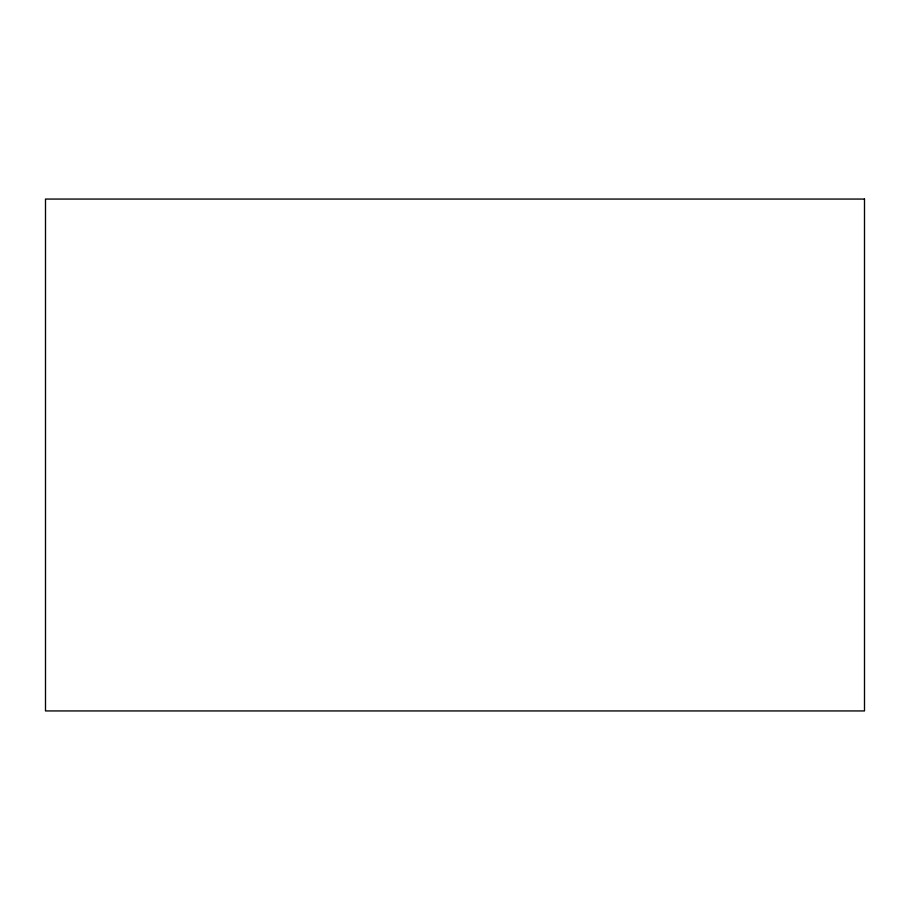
<?xml version="1.0" encoding="UTF-8"?>
<svg xmlns="http://www.w3.org/2000/svg" width="910" height="910" viewBox="0 0 910 910"><rect width="100%" height="100%" fill="white"/><g stroke="black" fill="none" stroke-linecap="round" stroke-linejoin="round"><path stroke-width="1.36" d="M864.5 199.062L45.5 199.062L45.5 710.938L864.5 710.938L864.5 199.062"/></g></svg>
